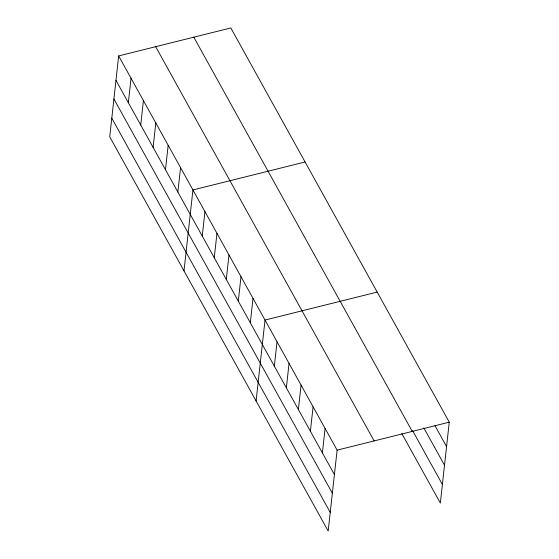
<?xml version="1.0" encoding="UTF-8"?>
<svg xmlns="http://www.w3.org/2000/svg" width="559" height="559" viewBox="0 0 559 559"><rect width="100%" height="100%" fill="white"/><g stroke="black" fill="none" stroke-linecap="round" stroke-linejoin="round"><path stroke-width="0.84" d="M118.662 55.921L109.732 136.822L328.175 531.05L337.112 450.149L118.662 55.921L230.825 27.95L449.268 422.178L440.338 503.079L401.809 433.546M128.346 102.688L131.044 78.26M140.721 125.027L143.418 100.599M153.103 147.366L155.8 122.938M165.478 169.705L168.175 145.277M177.86 192.044L180.557 167.616M184.002 270.856L192.932 189.955L305.095 161.984M202.253 236.066L204.95 211.637M214.265 257.748L216.962 233.32M226.283 279.43L228.98 255.002M238.295 301.112L240.992 276.684M250.313 322.795L253.003 298.373M256.092 400.957L265.022 320.055L377.185 292.084M274.336 366.159L277.033 341.738M286.355 387.841L289.052 363.42M298.366 409.523L301.063 385.102M310.385 431.206L313.082 406.784M322.396 452.888L325.093 428.467M337.112 450.149L449.268 422.178M434.972 425.665L446.571 446.606M423.799 427.859L444.517 465.242M412.563 430.612L442.393 484.443M193.812 37.18L412.256 431.408M155.675 46.69L374.125 440.918M115.965 80.342L334.415 474.57M113.91 98.985L332.353 493.213M111.786 118.187L330.236 512.414"/></g></svg>
